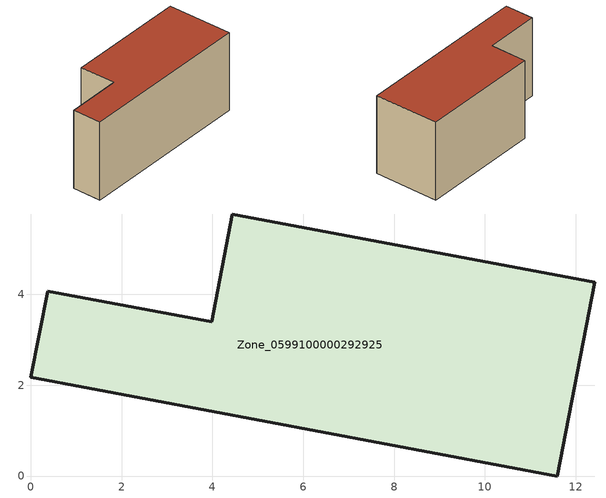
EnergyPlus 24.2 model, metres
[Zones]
Zone_0599100000292925
 floor ground (C_G): 11.6,0 0,2.17 0.37,4.07 3.99,3.4 4.44,5.77 12.42,4.27 z0
 wall outside (C_F): 3.99,3.4 0.37,4.07 0,2.17 11.6,0 12.42,4.27 4.44,5.77 3.99,3.4 z0:5.35
 roof outside (C_R): 12.42,4.27 4.44,5.77 3.99,3.4 0.37,4.07 0,2.17 11.6,0 z5.35
[BUILDING]
Pand.0599100000292925: North Axis=0; Terrain=City; Loads Convergence Tolerance Value=0.04; Temperature Convergence Tolerance Value=0.4; Solar Distribution=FullExterior; Maximum Number of Warmup Days=25; Minimum Number of Warmup Days=1
[Site:Location]
Rotterdam.The.Hague.AP_ZH_NLD Design_Conditions: Latitude=51.96; Longitude=4.45; Time Zone=1; Elevation=-4.5
[SITE:GROUNDTEMPERATURE:BUILDINGSURFACE]
18, 18, 18, 18, 18, 18, 18, 18, 18, 18, 18, 18
[MATERIAL] Thermal Absorptance=0.9; Solar Absorptance=0.7; Visible Absorptance=0.7
Name | Roughness | Thickness | Conductivity | Density | Specific Heat
G.TC.1946 | MediumSmooth | 0.15 | 1 | 540 | 1210
F.TC.1946 | Rough | 0.3 | 0.857143 | 1920 | 840
R.TC.1946 | MediumRough | 0.2 | 0.909091 | 1500 | 1000
[CONSTRUCTION]
C_G: G.TC.1946
C_F: F.TC.1946
C_R: R.TC.1946
[ZONE]
Zone_0599100000292925: Type=1; Multiplier=1; Ceiling Height=Autocalculate; Volume=Autocalculate; Floor Area=autocalculate; Part of Total Floor Area=Yes
[ZONEINFILTRATION:DESIGNFLOWRATE]
Infil_Zone_0599100000292925: Zone or ZoneList or Space or SpaceList=Zone_0599100000292925; Schedule=AlwaysOn; Design Flow Rate Calculation Method=Flow/Area; Flow Rate per Floor Area=0.003; Constant Term Coefficient=1; Temperature Term Coefficient=0; Velocity Term Coefficient=0; Velocity Squared Term Coefficient=0
[HVACTEMPLATE:ZONE:IDEALLOADSAIRSYSTEM]
Zone_0599100000292925: Maximum Heating Supply Air Temperature=50; Minimum Cooling Supply Air Temperature=13; Maximum Heating Supply Air Humidity Ratio=0.0156; Minimum Cooling Supply Air Humidity Ratio=0.0077; Heating Limit=NoLimit; Cooling Limit=NoLimit; Dehumidification Control Type=ConstantSensibleHeatRatio; Cooling Sensible Heat Ratio=0.7; Dehumidification Setpoint=60; Humidification Control Type=None; Humidification Setpoint=30; Outdoor Air Method=None; Outdoor Air Flow Rate per Person=0.00944; Outdoor Air Flow Rate per Zone Floor Area=0; Outdoor Air Flow Rate per Zone=0; Demand Controlled Ventilation Type=None; Outdoor Air Economizer Type=NoEconomizer; Heat Recovery Type=None; Sensible Heat Recovery Effectiveness=0.7; Latent Heat Recovery Effectiveness=0.65
[ZONECONTROL:THERMOSTAT]
ThermostatControl_Zone_0599100000292925: Zone or ZoneList=Zone_0599100000292925; Control Type Schedule=DualSetpointControlType; Control 1=Thermostat_Zone_0599100000292925; Temperature Difference Between Cutout And Setpoint=0
[THERMOSTATSETPOINT:DUALSETPOINT]
Thermostat_Zone_0599100000292925: Heating Setpoint Temperature Schedule=HeatingSetpoint_Zone_0599100000292925; Cooling Setpoint Temperature Schedule=CoolingSetpoint_Zone_0599100000292925
[SCHEDULE:COMPACT]
HeatingSetpoint_Zone_0599100000292925: Through: 12/31, For: AllDays, Until: 24:00, 21
CoolingSetpoint_Zone_0599100000292925: Through: 12/31, For: AllDays, Until: 24:00, 24
DualSetpointControlType: Through: 12/31, For: AllDays, Until: 24:00, 4
AlwaysOn: Through: 12/31, For: AllDays, Until: 24:00, 1
